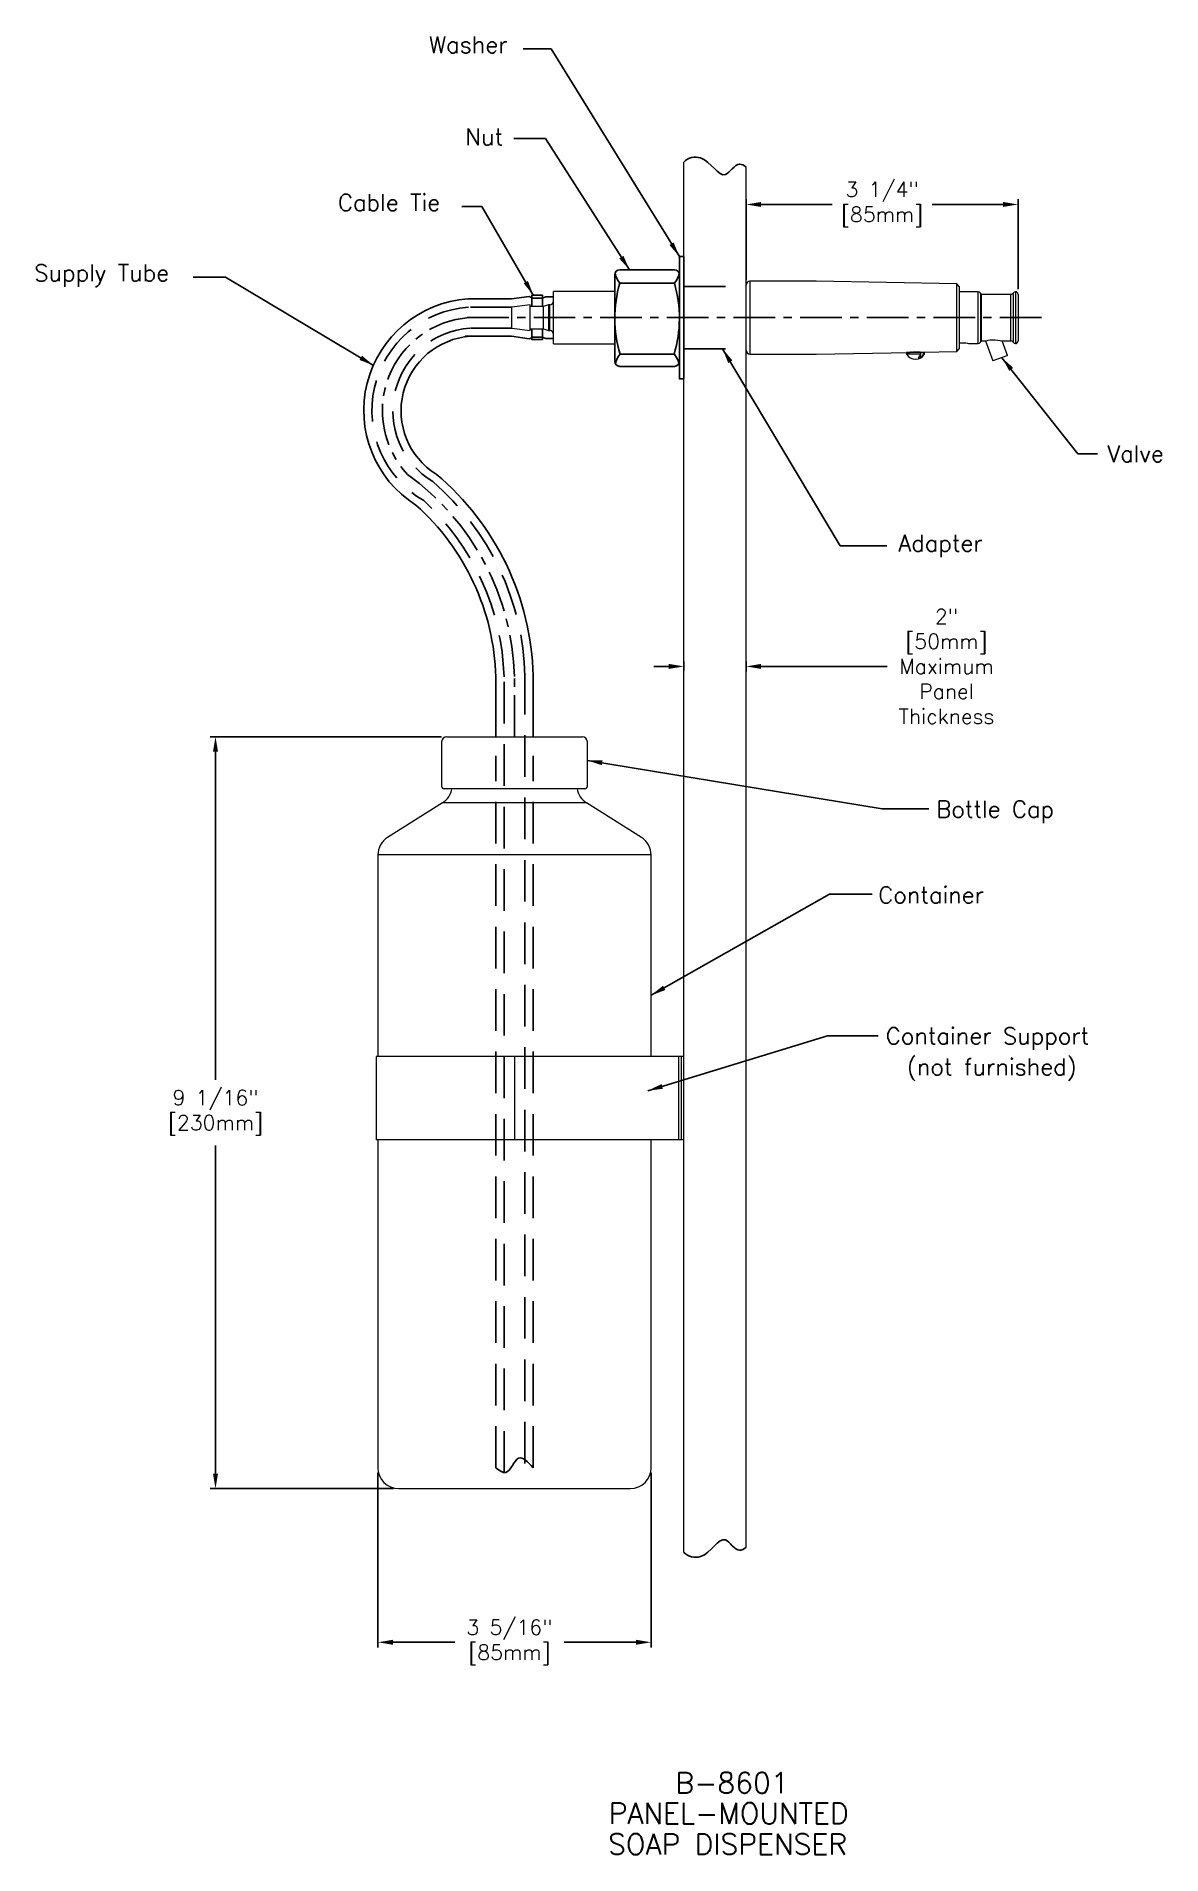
# Model space of a CAD drawing. Header units: inches. Extents: x 9.2 to 22.8, y -0.6 to 21.3.
import ezdxf

# ---------------------------------------------------------------- set-up
doc = ezdxf.new("R2010")
doc.units = ezdxf.units.IN
doc.header["$MEASUREMENT"] = 0
doc.header["$PDSIZE"] = -1
doc.linetypes.add('CENTERX2', pattern=[0.8, 0.5, -0.1, 0.1, -0.1])
doc.linetypes.add('DASHED', pattern=[0.75, 0.5, -0.25])
doc.layers.add('Object', color=4, linetype='Continuous')
doc.layers.add('ObjectDm', color=1, linetype='Continuous')
doc.styles.get("Standard").update_dxf_attribs({"font": 'romans.shx'})
doc.dimstyles.get("Standard").update_dxf_attribs({"dimtxt": 0.18, "dimasz": 0.18, "dimexe": 0.0625, "dimexo": 0.0625, "dimgap": 0.09, "dimtad": 0, "dimtih": 1, "dimtoh": 1, "dimdec": 4, "dimzin": 0, "dimdsep": 46, "dimlunit": 5, "dimtxsty": 'Standard', "dimcen": 0.09, "dimadec": 0, "dimazin": 0, "dimtfac": 1, "dimtdec": 4, "dimtofl": 0, "dimtmove": 0, "dimatfit": 0, "dimfxl": 0, "dimfrac": 2, "dimtolj": 1, "dimtzin": 0, "dimarcsym": 0})

# ---------------------------------------------------------------- blocks, each defined once
blk = doc.blocks.new('*D4')
at = {"layer": 'Defpoints', "color": 0}
for p in [(21.033, 19.264), (17.768, 18.295), (21.033, 18.184)]:
    blk.add_point(p, dxfattribs=at)
at = {"layer": 'ObjectDm', "color": 0, "lineweight": -2}
for p, q in [((17.768, 18.358), (17.768, 19.326)), ((17.948, 19.264), (18.8, 19.264)), ((20.853, 19.264), (20, 19.264)), ((21.033, 18.246), (21.033, 19.326))]:
    blk.add_line(p, q, dxfattribs=at)
at = {"layer": 'ObjectDm', "color": 0}
for points in [[(17.948, 19.294), (17.948, 19.234), (17.768, 19.264)], [(20.853, 19.294), (20.853, 19.234), (21.033, 19.264)]]:
    blk.add_solid(points, dxfattribs=at)
at = {"layer": 'ObjectDm', "color": 0, "insert": (19.4, 19.264), "char_height": 0.18, "attachment_point": 5}
blk.add_mtext('\\A1;3 1/4"\\P[85mm]', dxfattribs=at)
blk = doc.blocks.new('*D5')
at = {"layer": 'Defpoints', "color": 0}
for p in [(14.171, 12.869), (11.395, 3.836), (13.595, 3.836)]:
    blk.add_point(p, dxfattribs=at)
at = {"layer": 'ObjectDm', "color": 0, "lineweight": -2}
for p, q in [((14.108, 12.869), (11.332, 12.869)), ((11.395, 12.689), (11.395, 8.747)), ((11.395, 4.016), (11.395, 7.958)), ((13.533, 3.836), (11.332, 3.836))]:
    blk.add_line(p, q, dxfattribs=at)
at = {"layer": 'ObjectDm', "color": 0}
for points in [[(11.365, 12.689), (11.425, 12.689), (11.395, 12.869)], [(11.365, 4.016), (11.425, 4.016), (11.395, 3.836)]]:
    blk.add_solid(points, dxfattribs=at)
at = {"layer": 'ObjectDm', "color": 0, "insert": (11.395, 8.353), "char_height": 0.18, "attachment_point": 5}
blk.add_mtext('\\A1;9 1/16"\\P[230mm]', dxfattribs=at)
blk = doc.blocks.new('*D6')
at = {"layer": 'Defpoints', "color": 0}
for p in [(13.345, 4.086), (16.626, 4.086), (16.626, 1.99)]:
    blk.add_point(p, dxfattribs=at)
at = {"layer": 'ObjectDm', "color": 0, "lineweight": -2}
for p, q in [((13.345, 4.024), (13.345, 1.928)), ((16.626, 4.024), (16.626, 1.928)), ((13.525, 1.99), (14.269, 1.99)), ((16.446, 1.99), (15.581, 1.99))]:
    blk.add_line(p, q, dxfattribs=at)
at = {"layer": 'ObjectDm', "color": 0}
for points in [[(13.525, 2.02), (13.525, 1.96), (13.345, 1.99)], [(16.446, 2.02), (16.446, 1.96), (16.626, 1.99)]]:
    blk.add_solid(points, dxfattribs=at)
at = {"layer": 'ObjectDm', "color": 0, "insert": (14.925, 1.99), "char_height": 0.18, "attachment_point": 5}
blk.add_mtext('\\A1;3 5/16"\\P[85mm]', dxfattribs=at)
blk = doc.blocks.new('*D7')
at = {"layer": 'Defpoints', "color": 0}
for p in [(17.018, 13.6), (17.768, 13.714), (17.768, 13.589)]:
    blk.add_point(p, dxfattribs=at)
at = {"layer": 'ObjectDm', "color": 0, "lineweight": -2}
for p, q in [((17.018, 13.663), (17.018, 13.777)), ((17.768, 13.652), (17.768, 13.777)), ((16.838, 13.714), (16.658, 13.714)), ((17.948, 13.714), (19.461, 13.714))]:
    blk.add_line(p, q, dxfattribs=at)
at = {"layer": 'ObjectDm', "color": 0}
for points in [[(16.838, 13.744), (16.838, 13.684), (17.018, 13.714)], [(17.948, 13.744), (17.948, 13.684), (17.768, 13.714)]]:
    blk.add_solid(points, dxfattribs=at)
at = {"layer": 'ObjectDm', "color": 0, "insert": (20.173, 13.714), "char_height": 0.18, "attachment_point": 5}
blk.add_mtext('\\A1;2"\\P[50mm]\\PMaximum\\PPanel\\PThickness', dxfattribs=at)

msp = doc.modelspace()

# ---------------------------------------------------------------- linework, layer by layer
at = {"layer": 'Object', "color": 4, "linetype": 'Continuous', "lineweight": 15}
for p, q in [((17.01782, 3.06957), (17.01782, 19.77398)), ((17.76782, 3.13096), (17.76782, 19.71259)), ((16.19105, 18.21648), (15.45532, 18.21648)), ((15.45532, 17.90398), (15.45532, 18.21648)), ((18.60782, 18.34148), (17.81382, 18.34148)), ((17.81382, 18.34148), (17.81382, 17.46648)), ((20.29782, 18.3105), (18.60782, 18.34148)), ((20.32782, 18.27939), (20.29782, 18.3105)), ((20.29782, 17.90398), (20.29782, 18.3105)), ((20.32782, 18.27939), (20.32782, 17.52857)), ((20.55334, 18.21548), (20.32782, 18.21548)), ((20.55334, 17.90398), (20.55334, 18.21548)), ((20.58835, 18.18684), (20.58105, 18.19948)), ((20.58105, 18.19948), (20.58105, 17.60848)), ((20.58835, 17.62111), (20.58835, 18.18684)), ((20.94647, 18.18398), (20.58982, 18.18398)), ((20.58982, 18.18398), (20.58982, 17.90398)), ((20.94647, 17.90398), (20.94647, 18.18398)), ((20.97411, 18.19985), (20.97411, 17.90398)), ((21.00132, 18.21548), (21.00132, 17.90398)), ((21.03282, 18.18398), (21.03282, 17.90398)), ((15.17532, 18.05998), (14.95532, 18.02998)), ((14.95532, 17.90398), (14.95532, 18.02998)), ((15.17532, 17.90398), (15.17532, 18.05998)), ((15.33532, 18.03898), (15.17532, 18.03898)), ((15.39532, 18.05998), (15.33532, 18.03898)), ((15.33532, 17.90398), (15.33532, 18.03898)), ((15.40832, 18.05998), (15.39532, 18.05998)), ((15.39532, 18.05998), (15.39532, 17.90398)), ((15.40832, 17.90398), (15.40832, 18.05998)), ((14.95532, 17.77798), (14.95532, 17.90398)), ((14.95532, 17.77798), (15.17532, 17.74798)), ((15.17532, 17.74798), (15.17532, 17.90398)), ((15.17532, 17.76898), (15.33532, 17.76898)), ((15.33532, 17.76898), (15.33532, 17.90398)), ((15.33532, 17.76898), (15.39532, 17.74798)), ((15.39532, 17.90398), (15.39532, 17.74798)), ((15.39532, 17.74798), (15.40832, 17.74798)), ((15.40832, 17.74798), (15.40832, 17.90398)), ((15.45532, 17.59148), (15.45532, 17.90398)), ((20.29782, 17.49745), (20.29782, 17.90398)), ((20.55334, 17.59248), (20.55334, 17.90398)), ((20.58982, 17.90398), (20.58982, 17.62398)), ((20.94647, 17.62398), (20.94647, 17.90398)), ((20.97411, 17.90398), (20.97411, 17.6081)), ((21.00132, 17.90398), (21.00132, 17.59248)), ((21.03282, 17.90398), (21.03282, 17.62398)), ((15.45532, 17.59148), (16.19105, 17.59148)), ((18.60782, 17.46648), (19.73282, 17.4871)), ((19.69282, 17.48548), (19.69282, 17.46548)), ((19.86545, 17.48548), (19.69282, 17.48548)), ((19.73282, 17.4871), (19.73282, 17.48548)), ((19.86545, 17.46548), (19.86545, 17.48548)), ((19.86629, 17.42517), (19.86545, 17.48548)), ((19.89679, 17.48548), (19.86545, 17.48548)), ((19.87082, 17.48962), (20.29782, 17.49745)), ((19.87082, 17.48548), (19.87082, 17.48962)), ((19.89679, 17.46548), (19.89679, 17.48548)), ((19.91082, 17.48548), (19.89679, 17.48548)), ((19.91082, 17.46548), (19.91082, 17.48548)), ((20.29782, 17.49745), (20.32782, 17.52857)), ((20.32782, 17.6024), (20.36582, 17.6024)), ((20.44338, 17.59248), (20.55334, 17.59248)), ((20.58105, 17.60848), (20.58835, 17.62111)), ((20.58982, 17.62398), (20.64378, 17.62398)), ((20.64378, 17.62398), (20.73128, 17.38357)), ((20.90794, 17.44787), (20.84385, 17.62398)), ((20.84385, 17.62398), (20.94647, 17.62398)), ((17.81382, 17.46648), (18.60782, 17.46648)), ((19.86545, 17.46548), (19.69282, 17.46548)), ((19.7996, 17.40546), (19.80403, 17.40546)), ((19.91082, 17.46548), (19.89679, 17.46548)), ((20.89779, 17.44418), (20.73128, 17.38357)), ((20.90794, 17.44787), (20.89779, 17.44418)), ((14.11082, 12.80898), (14.11082, 12.27398)), ((14.17082, 12.86898), (15.80082, 12.86898)), ((15.86082, 12.27398), (15.86082, 12.80898)), ((15.83082, 12.24398), (14.14082, 12.24398)), ((14.12107, 12.07543), (13.4619, 11.66003)), ((15.85056, 12.07543), (14.12107, 12.07543)), ((16.50973, 11.66003), (15.85056, 12.07543)), ((13.34519, 11.44852), (13.34519, 9.02648)), ((16.62644, 11.44852), (13.34519, 11.44852)), ((16.62644, 9.02648), (16.62644, 11.44852)), ((13.32582, 9.02648), (13.32582, 8.02648)), ((14.98582, 9.02648), (13.32582, 9.02648)), ((14.98582, 9.02648), (14.98582, 8.02648)), ((16.95582, 9.02648), (14.98582, 9.02648)), ((16.95582, 9.02648), (16.95582, 8.02648)), ((16.98582, 9.02648), (16.95582, 9.02648)), ((16.98582, 9.02648), (16.98582, 8.02648)), ((17.01782, 9.02648), (16.98582, 9.02648)), ((14.98582, 8.02648), (13.32582, 8.02648)), ((13.34519, 8.02648), (13.34519, 4.08648)), ((16.95582, 8.02648), (14.98582, 8.02648)), ((16.62644, 4.08648), (16.62644, 8.02648)), ((16.98582, 8.02648), (16.95582, 8.02648)), ((17.01782, 8.02648), (16.98582, 8.02648)), ((13.59519, 3.83648), (16.37644, 3.83648))]:
    msp.add_line(p, q, dxfattribs=at)
at = {"layer": 'Object'}
for p in [(17.01782, 18.63943), (16.96603, 18.41908)]:
    msp.add_line(p, (16.96603, 18.63943), dxfattribs=at)
at = {"layer": 'Object', "color": 4, "linetype": 'Continuous'}
for p, q in [((14.94876, 18.12829), (15.16203, 18.15738)), ((15.19818, 18.13728), (15.31861, 18.13728)), ((15.31861, 18.13728), (15.36284, 18.15276)), ((14.94876, 17.67966), (15.16203, 17.65058)), ((15.19818, 17.67068), (15.31861, 17.67068)), ((15.31861, 17.67068), (15.36284, 17.6552))]:
    msp.add_line(p, q, dxfattribs=at)
at = {"layer": 'Object', "color": 4}
for p, q in [((15.36284, 18.15276), (15.45532, 18.15276)), ((16.25053, 18.31828), (16.90655, 18.31828)), ((17.01782, 18.21648), (17.01782, 17.59148)), ((14.94876, 18.12829), (14.42487, 18.12829)), ((14.94876, 17.67966), (14.39499, 17.68024)), ((15.36284, 17.6552), (15.45532, 17.6552)), ((16.25476, 17.46504), (16.90232, 17.46504)), ((14.76152, 12.86898), (14.76152, 13.59653)), ((15.21012, 12.86898), (15.21012, 13.59653))]:
    msp.add_line(p, q, dxfattribs=at)
at = {"layer": 'Object', "linetype": 'DASHED'}
for p, q in [((17.01782, 18.27898), (17.76782, 18.27898)), ((17.01782, 17.52898), (17.76782, 17.52898))]:
    msp.add_line(p, q, dxfattribs=at)
at = {"layer": 'Object', "color": 4, "linetype": 'DASHED'}
for p, q in [((14.95532, 18.02998), (14.42052, 18.02998)), ((14.95532, 17.77798), (14.39479, 17.77829)), ((14.85982, 4.0283), (14.85982, 13.59653)), ((15.11182, 4.13772), (15.11182, 13.59653)), ((14.76152, 4.08648), (14.76152, 12.63961)), ((15.21012, 4.08648), (15.21012, 12.63961))]:
    msp.add_line(p, q, dxfattribs=at)
at = {"layer": 'Object', "color": 4}
msp.add_lwpolyline([(16.96603, 17.43259), (16.96603, 17.37862, -0.41421356), (16.90603, 17.31862), (16.25105, 17.31862, -0.41421356), (16.19105, 17.37862), (16.19105, 18.41908, -0.41421356), (16.25105, 18.47908), (16.90603, 18.47908, -0.41421356), (16.96603, 18.41908), (16.96603, 17.16852), (17.01782, 17.16852), (17.01782, 18.63943)], format="xyb", dxfattribs=at)
for points in [[(15.19473, 18.03898), (15.19473, 18.17495), (15.32054, 18.17495), (15.32054, 18.03898)], [(15.32054, 17.76898), (15.32054, 17.64066), (15.19473, 17.64066), (15.19473, 17.76898)]]:
    msp.add_lwpolyline(points, dxfattribs=at)
at = {"layer": 'Object', "color": 4, "linetype": 'Continuous', "lineweight": 15, "flags": 128}
for points in [[(19.75256, 17.49027), (19.77134, 17.49243), (19.79361, 17.49389), (19.81665, 17.49413), (19.83784, 17.49321), (19.85516, 17.49165), (19.86665, 17.49022), (19.87081, 17.48963), (19.87069, 17.48964)], [(20.36582, 17.6024), (20.38108, 17.60201), (20.40477, 17.5999), (20.42462, 17.59672), (20.43834, 17.5938), (20.44376, 17.59249), (20.44338, 17.59258)], [(20.6466, 17.6244), (20.6464, 17.62433), (20.65573, 17.62738), (20.67408, 17.63237), (20.69938, 17.63708), (20.72843, 17.63954), (20.75922, 17.63897), (20.79085, 17.63536), (20.81989, 17.62968), (20.83591, 17.6257), (20.84205, 17.62403), (20.84225, 17.62398)], [(19.83494, 17.42517), (19.85062, 17.42266), (19.86629, 17.42517)], [(19.86629, 17.42517), (19.87967, 17.43832), (19.89679, 17.46548)]]:
    msp.add_lwpolyline(points, dxfattribs=at)
at = {"layer": 'Object', "color": 4}
for centre, radius, start, end in [((16.4448, 18.47997), 0.25276, 188.985872, 219.771123), ((16.70135, 18.48641), 0.26529, 320.672393, 349.816359), ((15.16418, 18.13587), 0.02161, 30.191734, 99.11373), ((15.20232, 18.16115), 0.02423, 210.55335, 260.163857), ((17.69959, 17.89885), 1.50855, 163.856933, 196.712136), ((15.45749, 17.89885), 1.50855, 343.287864, 16.143067), ((14.51845, 16.7884), 1.34316, 93.995147, 237.695898), ((14.5207, 16.78495), 0.89758, 94.096608, 238.016289), ((15.16418, 17.67209), 0.02161, 260.88627, 329.808266), ((15.20232, 17.64681), 0.02423, 99.836143, 149.44665), ((16.38676, 17.32957), 0.18915, 134.254491, 173.551818), ((16.70135, 17.29631), 0.26529, 12.407437, 39.327607)]:
    msp.add_arc(centre, radius, start, end, dxfattribs=at)
at = {"layer": 'Object', "color": 4, "linetype": 'Continuous', "lineweight": 15}
for centre, radius, start, end in [((17.81382, 18.29548), 0.046, 90, 180), ((20.55334, 18.18348), 0.032, 30, 90), ((20.56064, 18.17084), 0.032, 24.240441, 30), ((20.94647, 18.21598), 0.032, 270, 329.739186), ((21.00132, 18.18398), 0.0315, 90, 149.739186), ((21.00132, 18.18398), 0.0315, 0, 90), ((15.40832, 18.10698), 0.047, 270, 0), ((15.40832, 17.70098), 0.047, 0, 90), ((17.81382, 17.51248), 0.046, 180, 270), ((19.81251, 17.05445), 0.43992, 97.832289, 100.315523), ((20.55334, 17.62448), 0.032, 270, 330), ((20.56064, 17.63711), 0.032, 330, 335.759559), ((20.94647, 17.59198), 0.032, 30.260814, 90), ((21.00132, 17.62398), 0.0315, 210.260814, 270), ((21.00132, 17.62398), 0.0315, 270, 0), ((19.7996, 17.53046), 0.125, 211.321699, 270), ((19.80403, 17.53046), 0.125, 270, 328.678301), ((19.76177, 17.51223), 0.11373, 310.046394, 335.727171), ((14.17082, 12.80898), 0.06, 90, 180), ((15.80082, 12.80898), 0.06, 0, 90), ((14.14082, 12.27398), 0.03, 180, 270), ((13.98778, 12.28693), 0.25, 302.218559, 350.106441), ((15.98385, 12.28693), 0.25, 189.893559, 237.781441), ((15.83082, 12.27398), 0.03, 270, 0), ((13.59519, 11.44852), 0.25, 122.218559, 180), ((16.37644, 11.44852), 0.25, 0, 57.781441), ((13.59519, 4.08648), 0.25, 180, 270), ((16.37644, 4.08648), 0.25, 270, 0)]:
    msp.add_arc(centre, radius, start, end, dxfattribs=at)
at = {"layer": 'Object', "color": 4, "linetype": 'DASHED'}
for centre, radius, start, end in [((14.51992, 16.78625), 1.24684, 94.05192, 239.982732), ((14.52032, 16.78538), 0.99542, 94.072107, 238.717337)]:
    msp.add_arc(centre, radius, start, end, dxfattribs=at)
at = {"layer": 'Object'}
for centre, radius, start, end in [((11.9377, 13.51905), 3.27334, 1.420799, 49.919748), ((11.89128, 13.50853), 2.87141, 1.582504, 48.320883)]:
    msp.add_arc(centre, radius, start, end, dxfattribs=at)
at = {"layer": 'Object', "linetype": 'DASHED'}
for centre, radius, start, end in [((11.9195, 13.51505), 3.19333, 1.479604, 49.262967), ((11.85963, 13.5017), 3.00154, 1.696197, 47.273644)]:
    msp.add_arc(centre, radius, start, end, dxfattribs=at)
at = {"layer": 'Object', "color": 4}
for points in [[(17.01782, 19.77398), (17.0721, 19.82953), (17.31035, 19.87499), (17.48472, 19.47569), (17.64761, 19.78859), (17.7412, 19.73274), (17.76782, 19.71259)], [(17.01782, 3.06957), (17.0721, 3.01402), (17.31035, 2.96856), (17.48472, 3.36786), (17.64761, 3.05496), (17.7412, 3.11081), (17.76782, 3.13096)]]:
    msp.add_open_spline(points, degree=3, knots=[0, 0, 0, 0, 0.192154928, 0.57732621, 0.816956748, 0.910815013, 0.910815013, 0.910815013, 0.910815013], dxfattribs=at)
at = {"layer": 'Object', "color": 4, "end_tangent": (0.92123001, 0.38901835)}
msp.add_spline([(14.76152, 4.08648), (14.8816, 4.03011), (15.03491, 4.20197), (15.21012, 4.08648)], degree=3, dxfattribs=at)
at = {"layer": 'ObjectDm', "linetype": 'CENTERX2'}
msp.add_line((14.98582, 12.86898), (14.98582, 13.59402), dxfattribs=at)
at = {"layer": 'ObjectDm', "color": 1, "linetype": 'CENTERX2'}
msp.add_lwpolyline([(13.70153, 16.01979, -0.63128196), (14.44072, 17.90398)], format="xyb", dxfattribs=at)
msp.add_lwpolyline([(14.41617, 17.90398), (21.4056, 17.90398)], dxfattribs=at)
at = {"layer": 'ObjectDm', "linetype": 'CENTERX2'}
msp.add_arc((11.89128, 13.50853), 3.09571, 1.582504, 54.214027, dxfattribs=at)

# ---------------------------------------------------------------- texts
at = {"layer": 'ObjectDm'}
for s, height, p in [('Washer', 0.2, (13.95872, 21.08343)), ('Nut', 0.2, (14.39634, 19.97499)), ('Cable Tie', 0.2, (12.86609, 19.18738)), ('Supply Tube', 0.2, (9.21794, 18.34164)), ('Valve', 0.2, (22.10599, 16.16934)), ('Adapter', 0.2, (19.5963, 15.09422)), ('Bottle Cap', 0.2, (20.05164, 11.89892)), ('Container', 0.2, (19.35469, 10.86788)), ('Container Support', 0.2, (19.44538, 9.1742)), ('(not furnished)', 0.2, (19.69806, 8.80278)), ('B-8601', 0.25, (16.91805, 0.17585)), ('PANEL-MOUNTED', 0.25, (16.11641, -0.19034)), ('SOAP DISPENSER', 0.25, (16.10887, -0.56123))]:
    msp.add_text(s, height=height, dxfattribs=at).set_placement(p)

# ---------------------------------------------------------------- dimensions: what is measured, and where the dimension line sits
for base, p1, p2, text, picture, middle in [((21.03282, 19.26369), (17.76782, 18.29548), (21.03282, 18.18398), '<>\\P[85mm]', '*D4', (19.40032, 19.26369)), ((17.76782, 13.71438), (17.01782, 13.6002), (17.76782, 13.58933), '2"\\P[50mm]\\PMaximum\\PPanel\\PThickness', '*D7', (20.17289, 13.71438)), ((16.626440534, 1.9902217525), (13.345190534, 4.0864765372), (16.626440534, 4.0864765372), '<>\\P[85mm]', '*D6', (14.9251782593, 1.9902217525))]:
    dim = msp.add_linear_dim(base=base, p1=p1, p2=p2, text=text, dimstyle='Standard', override={"dimpost": '"'}, dxfattribs=at)
    dim.commit()
    dim.dimension.update_dxf_attribs({"geometry": picture, "text_midpoint": middle, "dimtype": 160})
dim = msp.add_linear_dim(base=(11.39473, 3.83648), p1=(14.17082, 12.86898), p2=(13.59519, 3.83648), angle=90, text='<>\\P[230mm]', dimstyle='Standard', override={"dimpost": '"'}, dxfattribs=at)
dim.commit()
dim.dimension.update_dxf_attribs({"geometry": '*D5', "text_midpoint": (11.39473, 8.35273)})

# ---------------------------------------------------------------- leaders
for points in [[(16.96603, 18.63943), (15.42521, 21.13211), (15.08909, 21.13211)], [(16.36634, 18.47908), (15.35798, 20.05699), (14.97705, 20.05699)], [(15.21161, 18.17451), (14.59411, 19.24111), (14.35505, 19.24111)], [(13.29374, 17.32943), (11.51457, 18.39191), (11.12511, 18.39191)], [(17.48518, 17.52898), (18.89688, 15.16228), (19.45708, 15.16228)], [(15.86082, 12.58529), (19.40291, 12.00135), (19.96276, 12.00135)], [(16.62644, 9.76295), (18.77005, 10.97947), (19.28121, 10.97947)], [(16.58757, 8.61582), (18.74571, 9.27634), (19.35423, 9.27634)]]:
    msp.add_leader(points, dimstyle='Standard', override={"dimgap": 0.09, "dimtad": 0}, dxfattribs=at)
at = {"layer": 'ObjectDm', "color": 1}
msp.add_leader([(20.83992, 17.42311), (21.753, 16.26827), (21.9865, 16.26827)], dimstyle='Standard', override={"dimgap": 0.09, "dimtad": 0}, dxfattribs=at)

doc.saveas('drawing.dxf')
